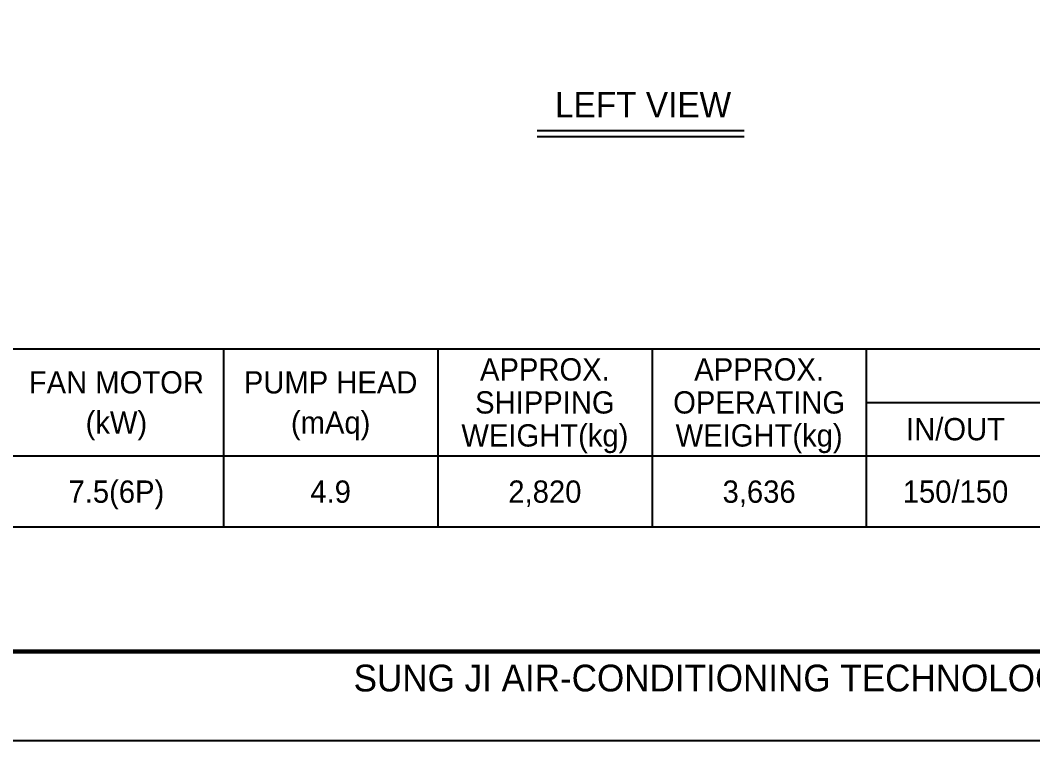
# Model space of a CAD drawing. Header units: millimetres. Extents: x 2142 to 31549, y 1327 to 22122.
# Drawn here: x 9993 to 17932, y 1327 to 6980 of the extents above; entities that cross this region are included whole.
import ezdxf
from ezdxf.enums import TextEntityAlignment as Align

# ---------------------------------------------------------------- set-up
doc = ezdxf.new("R2010")
doc.units = ezdxf.units.MM
for name, color, linetype in [('냉각탑_box', 1, 'Continuous'), ('냉각탑_form', 1, 'Continuous'), ('냉각탑_text', 3, 'Continuous')]:
    doc.layers.add(name, color=color, linetype=linetype)
doc.styles.add('돋움', font='Dotum.ttf')

msp = doc.modelspace()

# ---------------------------------------------------------------- linework, layer by layer
at = {"layer": 'Defpoints'}
msp.add_lwpolyline([(2141.8, 22122.3), (31549, 22122.3), (31549, 1327.2), (2141.8, 1327.2)], close=True, dxfattribs=at)
at = {"layer": '냉각탑_box'}
for p, q in [((14046.5, 6114.7), (15669.8, 6114.7)), ((14046.5, 6068), (15669.8, 6068)), ((11586.5, 4401.7), (11586.5, 3001.7)), ((13266.5, 4401.7), (13266.5, 3001.7)), ((14946.5, 4401.7), (14946.5, 3001.7)), ((16626.5, 4401.7), (16626.5, 3001.7)), ((16626.5, 3981.7), (22016.5, 3981.7)), ((6966.5, 3561.7), (22016.5, 3561.7))]:
    msp.add_line(p, q, dxfattribs=at)
msp.add_lwpolyline([(6966.5, 4401.7), (22016.5, 4401.7), (22016.5, 3001.7), (6966.5, 3001.7)], close=True, dxfattribs=at)
at = {"layer": '냉각탑_form', "const_width": 35}
msp.add_lwpolyline([(2842, 21422.1), (2842, 2027.4), (30848.8, 2027.4), (30848.8, 21422.1)], close=True, dxfattribs=at)

# ---------------------------------------------------------------- texts
at = {"layer": '냉각탑_form', "style": '돋움'}
msp.add_text('SUNG JI AIR-CONDITIONING TECHNOLOGY CO. LTD', height=210.051, dxfattribs=at).set_placement((12606.7, 1714.2))
at = {"layer": '냉각탑_text', "style": '돋움'}
for s, height, p in [('LEFT VIEW', 199.97, (14876.4, 6316.9)), ('APPROX.', 175, (14106.5, 4240.7)), ('APPROX.', 175, (15786.5, 4240.7)), ('FAN MOTOR', 175, (10746.5, 4139.2)), ('PUMP HEAD', 175, (12426.5, 4139.2)), ('SHIPPING', 175, (14106.5, 3981.7)), ('OPERATING', 175, (15786.5, 3981.7)), ('(kW)', 175, (10746.5, 3824.2)), ('(mAq)', 175, (12426.5, 3824.2)), ('WEIGHT(kg)', 175, (14106.5, 3722.7)), ('WEIGHT(kg)', 175, (15786.5, 3722.7)), ('IN/OUT', 175, (17326.5, 3771.7)), ('7.5(6P)', 175, (10746.5, 3281.7)), ('4.9', 175, (12426.5, 3281.7)), ('2,820', 175, (14106.5, 3281.7)), ('3,636', 175, (15786.5, 3281.7)), ('150/150', 175, (17326.5, 3281.7))]:
    msp.add_text(s, height=height, dxfattribs=at).set_placement(p, align=Align.MIDDLE_CENTER)

doc.saveas('drawing.dxf')
